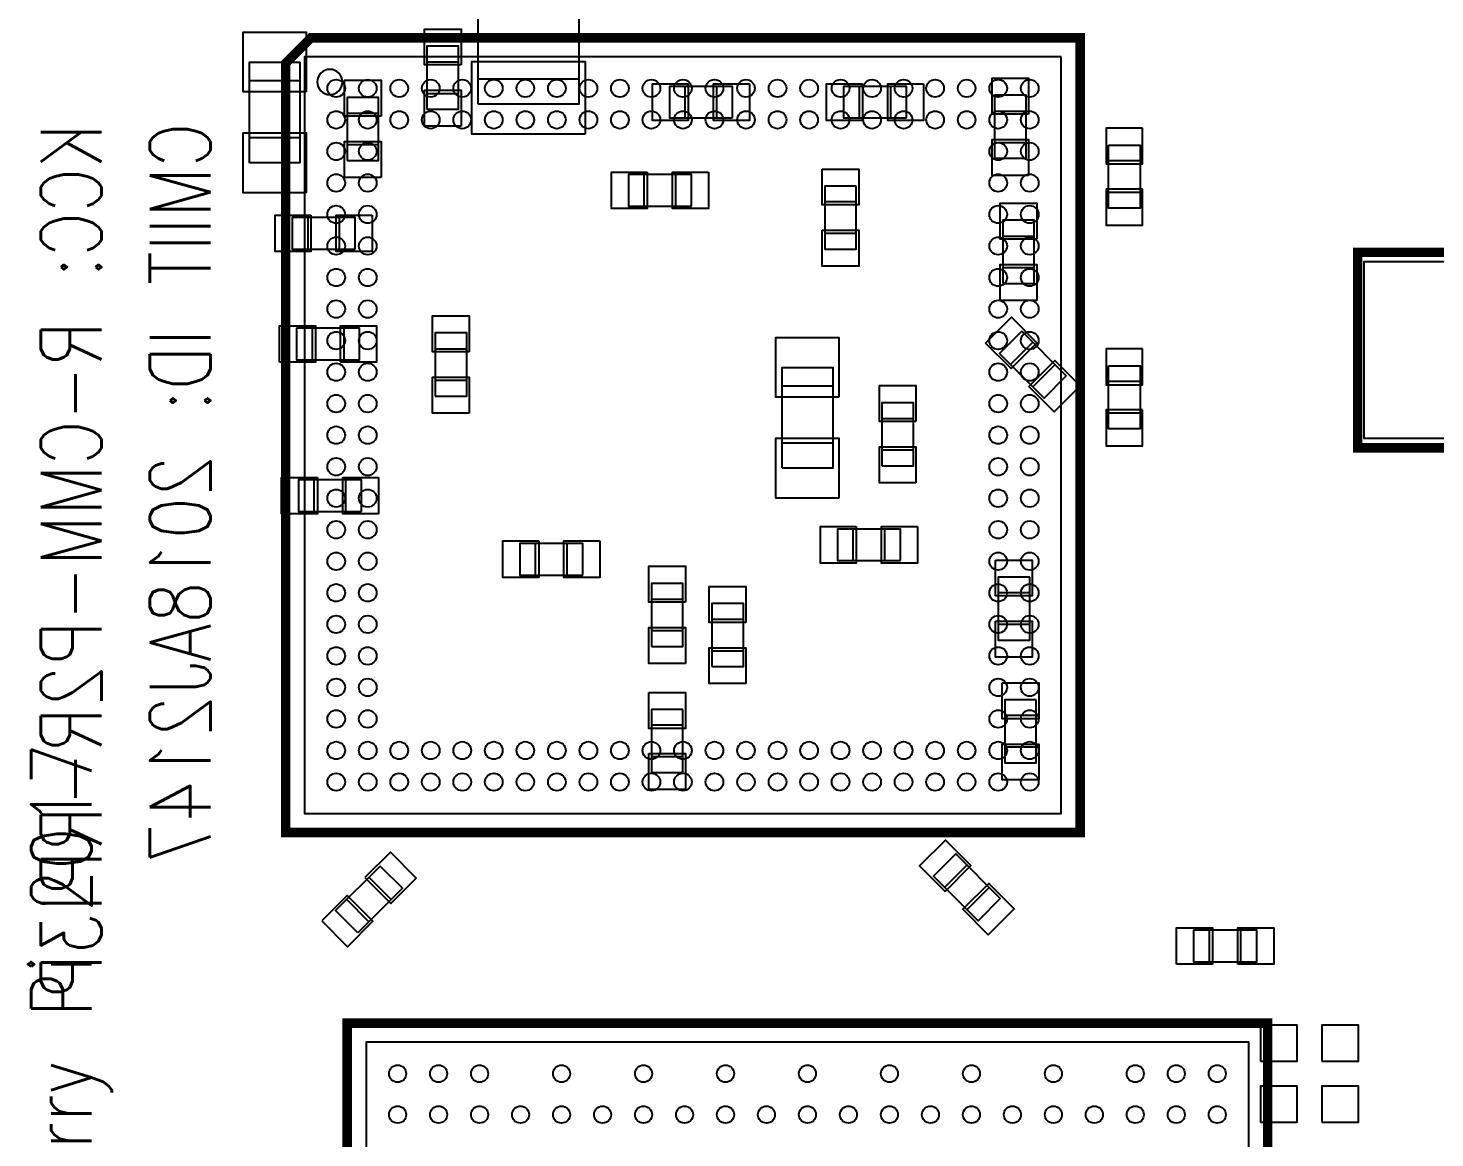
# Model space of a CAD drawing. Header units: millimetres. Extents: x -3139 to 3392, y -3139 to 3139.
# Drawn here: x 2867.52 to 2889.84, y -185.81 to -168.21 of the extents above; entities that cross this region are included whole.
import ezdxf

# ---------------------------------------------------------------- set-up
doc = ezdxf.new("R2010")
doc.units = ezdxf.units.MM
for name, color, linetype in [('PARTS_BOTTOM', 12, 'Continuous'), ('PARTS_TOP', 30, 'Continuous'), ('PINS_BOTTOM', 5, 'Continuous'), ('PINS_TOP', 1, 'Continuous'), ('SILK_BOTTOM', 85, 'Continuous'), ('SILK_TOP', 2, 'Continuous')]:
    doc.layers.add(name, color=color, linetype=linetype)
doc.styles.get("Standard").update_dxf_attribs({"font": 'txt.shx'})

# ---------------------------------------------------------------- blocks, each defined once
blk = doc.blocks.new('rasp')
at = {"layer": 'PARTS_BOTTOM'}
for points in [[(-127.755, -232.844), (-127.755, -232.344), (-126.755, -232.344), (-126.755, -232.844), (-127.755, -232.844)], [(-127.505, -232.344), (-127.505, -232.844)], [(-127.005, -232.344), (-127.005, -232.844)], [(-124.255, -232.844), (-124.255, -232.344), (-123.255, -232.344), (-123.255, -232.844), (-124.255, -232.844)], [(-124.005, -232.344), (-124.005, -232.844)], [(-123.505, -232.344), (-123.505, -232.844)], [(-129.155, -233.594), (-129.155, -245.594), (-117.155, -245.594), (-117.155, -233.594), (-129.155, -233.594)], [(-115.807, -234.56), (-115.453, -234.913), (-116.16, -235.62), (-116.514, -235.267), (-115.807, -234.56)], [(-115.983, -234.737), (-115.63, -235.09)], [(-116.337, -235.09), (-115.983, -235.444)], [(-115.262, -244.751), (-115.615, -245.104), (-116.322, -244.397), (-115.969, -244.044), (-115.262, -244.751)], [(-115.792, -244.22), (-116.146, -244.574)], [(-115.439, -244.574), (-115.792, -244.927)]]:
    blk.add_lwpolyline(points, dxfattribs=at)
blk.add_lwpolyline([(-128.955, -245.194, 1), (-128.555, -245.194, 1), (-128.955, -245.194)], format="xyb", dxfattribs=at)
at = {"layer": 'PARTS_TOP'}
for points in [[(-123.105, -206.394), (-125.955, -206.394), (-125.955, -209.794), (-127.055, -210.894), (-127.055, -224.294), (-125.905, -225.444), (-125.905, -228.794), (-123.105, -228.794), (-123.105, -206.394)], [(-115.305, -231.494), (-114.805, -231.494), (-114.805, -230.494), (-115.305, -230.494), (-115.305, -231.494)], [(-99.53, -230.619), (-113.53, -230.619), (-113.53, -244.619), (-99.53, -244.619), (-99.53, -230.619)], [(-114.805, -230.744), (-115.305, -230.744)], [(-114.805, -231.244), (-115.305, -231.244)], [(-124.805, -234.221), (-124.451, -234.574), (-123.744, -233.867), (-124.098, -233.514), (-124.805, -234.221)], [(-124.275, -233.69), (-123.921, -234.044)], [(-125.562, -234.521), (-125.562, -234.021), (-126.562, -234.021), (-126.562, -234.521), (-125.562, -234.521)], [(-126.312, -234.521), (-126.312, -234.021)], [(-125.812, -234.521), (-125.812, -234.021)], [(-124.628, -234.044), (-124.275, -234.397)], [(-118.957, -233.989), (-118.957, -234.489), (-117.957, -234.489), (-117.957, -233.989), (-118.957, -233.989)], [(-118.707, -233.989), (-118.707, -234.489)], [(-118.207, -233.989), (-118.207, -234.489)], [(-127.545, -234.651), (-127.545, -234.151), (-128.545, -234.151), (-128.545, -234.651), (-127.545, -234.651)], [(-128.295, -234.651), (-128.295, -234.151)], [(-127.795, -234.651), (-127.795, -234.151)], [(-120.905, -234.094), (-120.905, -234.594), (-119.905, -234.594), (-119.905, -234.094), (-120.905, -234.094)], [(-120.655, -234.094), (-120.655, -234.594)], [(-120.155, -234.094), (-120.155, -234.594)], [(-128.185, -236.046), (-128.685, -236.046), (-128.685, -237.046), (-128.185, -237.046), (-128.185, -236.046)], [(-122.67, -236.439), (-122.67, -235.939), (-123.67, -235.939), (-123.67, -236.439), (-122.67, -236.439)], [(-123.42, -236.439), (-123.42, -235.939)], [(-122.92, -236.439), (-122.92, -235.939)], [(-121.165, -236.144), (-121.665, -236.144), (-121.665, -237.144), (-121.165, -237.144), (-121.165, -236.144)], [(-128.185, -236.296), (-128.685, -236.296)], [(-121.165, -236.394), (-121.665, -236.394)], [(-128.185, -236.796), (-128.685, -236.796)], [(-127.105, -236.844), (-127.105, -237.344), (-126.105, -237.344), (-126.105, -236.844), (-127.105, -236.844)], [(-126.855, -236.844), (-126.855, -237.344)], [(-126.355, -236.844), (-126.355, -237.344)], [(-121.165, -236.894), (-121.665, -236.894)], [(-122.63, -238.019), (-124.23, -238.019), (-124.23, -237.219), (-122.63, -237.219), (-122.63, -238.019)], [(-123.93, -237.219), (-123.93, -238.019)], [(-123.03, -237.219), (-123.03, -238.019)], [(-119.485, -239.136), (-119.485, -238.636), (-120.485, -238.636), (-120.485, -239.136), (-119.485, -239.136)], [(-120.235, -239.136), (-120.235, -238.636)], [(-119.735, -239.136), (-119.735, -238.636)], [(-128.185, -238.809), (-128.685, -238.809), (-128.685, -239.809), (-128.185, -239.809), (-128.185, -238.809)], [(-128.185, -239.059), (-128.685, -239.059)], [(-128.185, -239.559), (-128.685, -239.559)], [(-126.787, -239.459), (-127.287, -239.459), (-127.287, -240.459), (-126.787, -240.459), (-126.787, -239.459)], [(-119.805, -240.094), (-119.805, -239.594), (-120.805, -239.594), (-120.805, -240.094), (-119.805, -240.094)], [(-120.555, -240.094), (-120.555, -239.594)], [(-120.055, -240.094), (-120.055, -239.594)], [(-118.805, -239.594), (-118.805, -240.094), (-117.805, -240.094), (-117.805, -239.594), (-118.805, -239.594)], [(-118.555, -239.594), (-118.555, -240.094)], [(-118.055, -239.594), (-118.055, -240.094)], [(-126.787, -239.709), (-127.287, -239.709)], [(-126.787, -240.209), (-127.287, -240.209)], [(-120.937, -241.181), (-121.437, -241.181), (-121.437, -242.181), (-120.937, -242.181), (-120.937, -241.181)], [(-128.405, -242.844), (-131.605, -242.844), (-131.605, -241.244), (-128.405, -241.244), (-128.405, -242.844)], [(-128.805, -242.844), (-128.805, -241.244)], [(-120.937, -241.431), (-121.437, -241.431)], [(-120.937, -241.931), (-121.437, -241.931)], [(-128.325, -243.654), (-128.325, -243.154), (-129.325, -243.154), (-129.325, -243.654), (-128.325, -243.654)], [(-129.075, -243.654), (-129.075, -243.154)], [(-128.575, -243.654), (-128.575, -243.154)], [(-123.775, -243.524), (-123.775, -243.024), (-124.775, -243.024), (-124.775, -243.524), (-123.775, -243.524)], [(-124.525, -243.524), (-124.525, -243.024)], [(-124.025, -243.524), (-124.025, -243.024)], [(-127.512, -244.921), (-127.512, -244.421), (-128.512, -244.421), (-128.512, -244.921), (-127.512, -244.921)], [(-128.262, -244.921), (-128.262, -244.421)], [(-127.762, -244.921), (-127.762, -244.421)], [(-124.85, -245.724), (-124.35, -245.724), (-124.35, -244.724), (-124.85, -244.724), (-124.85, -245.724)], [(-121.945, -244.691), (-122.445, -244.691), (-122.445, -245.691), (-121.945, -245.691), (-121.945, -244.691)], [(-126.105, -244.794), (-126.605, -244.794), (-126.605, -245.794), (-126.105, -245.794), (-126.105, -244.794)], [(-124.85, -244.974), (-124.35, -244.974)], [(-121.945, -244.941), (-122.445, -244.941)], [(-126.605, -245.044), (-126.105, -245.044)], [(-126.605, -245.544), (-126.105, -245.544)], [(-124.85, -245.474), (-124.35, -245.474)], [(-121.945, -245.441), (-122.445, -245.441)], [(-127.472, -246.469), (-129.072, -246.469), (-129.072, -245.669), (-127.472, -245.669), (-127.472, -246.469)], [(-128.772, -245.669), (-128.772, -246.469)], [(-127.872, -245.669), (-127.872, -246.469)]]:
    blk.add_lwpolyline(points, dxfattribs=at)
at = {"layer": 'PINS_BOTTOM'}
for points in [[(-113.23, -229.459), (-113.23, -228.879), (-113.8, -228.879), (-113.8, -229.459)], [(-112.26, -229.459), (-112.26, -228.879), (-112.83, -228.879), (-112.83, -229.459)], [(-113.23, -230.434), (-113.23, -229.854), (-113.8, -229.854), (-113.8, -230.434)], [(-112.26, -230.434), (-112.26, -229.854), (-112.83, -229.854), (-112.83, -230.434)], [(-128.025, -232.304), (-128.025, -232.884), (-127.455, -232.884), (-127.455, -232.304)], [(-127.055, -232.304), (-127.055, -232.884), (-126.485, -232.884), (-126.485, -232.304)], [(-124.525, -232.304), (-124.525, -232.884), (-123.955, -232.884), (-123.955, -232.304)], [(-123.555, -232.304), (-123.555, -232.884), (-122.985, -232.884), (-122.985, -232.304)], [(-115.234, -234.751), (-115.644, -234.341), (-116.047, -234.744), (-115.637, -235.154)], [(-115.92, -235.436), (-116.33, -235.026), (-116.733, -235.429), (-116.323, -235.84)], [(-116.139, -244.638), (-115.728, -244.227), (-116.132, -243.824), (-116.542, -244.234)], [(-115.453, -245.323), (-115.043, -244.913), (-115.446, -244.51), (-115.856, -244.92)]]:
    blk.add_lwpolyline(points, close=True, dxfattribs=at)
for centre in [(-128.655, -234.094), (-128.155, -234.094), (-127.655, -234.094), (-127.155, -234.094), (-126.655, -234.094), (-126.155, -234.094), (-125.655, -234.094), (-125.155, -234.094), (-124.655, -234.094), (-124.155, -234.094), (-123.655, -234.094), (-123.155, -234.094), (-122.655, -234.094), (-122.155, -234.094), (-121.655, -234.094), (-121.155, -234.094), (-120.655, -234.094), (-120.155, -234.094), (-119.655, -234.094), (-119.155, -234.094), (-118.655, -234.094), (-118.155, -234.094), (-117.655, -234.094), (-128.655, -234.594), (-128.155, -234.594), (-127.655, -234.594), (-127.155, -234.594), (-126.655, -234.594), (-126.155, -234.594), (-125.655, -234.594), (-125.155, -234.594), (-124.655, -234.594), (-124.155, -234.594), (-123.655, -234.594), (-123.155, -234.594), (-122.655, -234.594), (-122.155, -234.594), (-121.655, -234.594), (-121.155, -234.594), (-120.655, -234.594), (-120.155, -234.594), (-119.655, -234.594), (-119.155, -234.594), (-118.655, -234.594), (-118.155, -234.594), (-117.655, -234.594), (-128.655, -235.094), (-128.155, -235.094), (-118.155, -235.094), (-117.655, -235.094), (-128.655, -235.594), (-128.155, -235.594), (-118.155, -235.594), (-117.655, -235.594), (-128.655, -236.094), (-128.155, -236.094), (-118.155, -236.094), (-117.655, -236.094), (-128.655, -236.594), (-128.155, -236.594), (-118.155, -236.594), (-117.655, -236.594), (-128.655, -237.094), (-128.155, -237.094), (-118.155, -237.094), (-117.655, -237.094), (-128.655, -237.594), (-128.155, -237.594), (-118.155, -237.594), (-117.655, -237.594), (-128.655, -238.094), (-128.155, -238.094), (-118.155, -238.094), (-117.655, -238.094), (-128.655, -238.594), (-128.155, -238.594), (-118.155, -238.594), (-117.655, -238.594), (-128.655, -239.094), (-128.155, -239.094), (-118.155, -239.094), (-117.655, -239.094), (-128.655, -239.594), (-128.155, -239.594), (-118.155, -239.594), (-117.655, -239.594), (-128.655, -240.094), (-128.155, -240.094), (-118.155, -240.094), (-117.655, -240.094), (-128.655, -240.594), (-128.155, -240.594), (-118.155, -240.594), (-117.655, -240.594), (-128.655, -241.094), (-128.155, -241.094), (-118.155, -241.094), (-117.655, -241.094), (-128.655, -241.594), (-128.155, -241.594), (-118.155, -241.594), (-117.655, -241.594), (-128.655, -242.094), (-128.155, -242.094), (-118.155, -242.094), (-117.655, -242.094), (-128.655, -242.594), (-128.155, -242.594), (-118.155, -242.594), (-117.655, -242.594), (-128.655, -243.094), (-128.155, -243.094), (-118.155, -243.094), (-117.655, -243.094), (-128.655, -243.594), (-128.155, -243.594), (-118.155, -243.594), (-117.655, -243.594), (-128.655, -244.094), (-128.155, -244.094), (-118.155, -244.094), (-117.655, -244.094), (-128.655, -244.594), (-128.155, -244.594), (-127.655, -244.594), (-127.155, -244.594), (-126.655, -244.594), (-126.155, -244.594), (-125.655, -244.594), (-125.155, -244.594), (-124.655, -244.594), (-124.155, -244.594), (-123.655, -244.594), (-123.155, -244.594), (-122.655, -244.594), (-122.155, -244.594), (-121.655, -244.594), (-121.155, -244.594), (-120.655, -244.594), (-120.155, -244.594), (-119.655, -244.594), (-119.155, -244.594), (-118.655, -244.594), (-118.155, -244.594), (-117.655, -244.594), (-128.655, -245.094), (-128.155, -245.094), (-127.655, -245.094), (-127.155, -245.094), (-126.655, -245.094), (-126.155, -245.094), (-125.655, -245.094), (-125.155, -245.094), (-124.655, -245.094), (-124.155, -245.094), (-123.655, -245.094), (-123.155, -245.094), (-122.655, -245.094), (-122.155, -245.094), (-121.655, -245.094), (-121.155, -245.094), (-120.655, -245.094), (-120.155, -245.094), (-119.655, -245.094), (-119.155, -245.094), (-118.655, -245.094), (-118.155, -245.094), (-117.655, -245.094)]:
    blk.add_circle(centre, 0.14, dxfattribs=at)
at = {"layer": 'PINS_TOP'}
for points in [[(-114.765, -230.794), (-115.345, -230.794), (-115.345, -230.224), (-114.765, -230.224)], [(-114.765, -231.764), (-115.345, -231.764), (-115.345, -231.194), (-114.765, -231.194)], [(-123.928, -234.108), (-124.338, -233.697), (-123.935, -233.294), (-123.525, -233.704)], [(-126.262, -233.981), (-126.262, -234.561), (-126.832, -234.561), (-126.832, -233.981)], [(-125.292, -233.981), (-125.292, -234.561), (-125.862, -234.561), (-125.862, -233.981)], [(-124.614, -234.793), (-125.024, -234.383), (-124.621, -233.98), (-124.211, -234.39)], [(-119.227, -234.529), (-119.227, -233.949), (-118.657, -233.949), (-118.657, -234.529)], [(-118.257, -234.529), (-118.257, -233.949), (-117.687, -233.949), (-117.687, -234.529)], [(-128.245, -234.111), (-128.245, -234.691), (-128.815, -234.691), (-128.815, -234.111)], [(-127.275, -234.111), (-127.275, -234.691), (-127.845, -234.691), (-127.845, -234.111)], [(-121.175, -234.634), (-121.175, -234.054), (-120.605, -234.054), (-120.605, -234.634)], [(-120.205, -234.634), (-120.205, -234.054), (-119.635, -234.054), (-119.635, -234.634)], [(-128.725, -235.776), (-128.145, -235.776), (-128.145, -236.346), (-128.725, -236.346)], [(-123.37, -235.899), (-123.37, -236.479), (-123.94, -236.479), (-123.94, -235.899)], [(-122.4, -235.899), (-122.4, -236.479), (-122.97, -236.479), (-122.97, -235.899)], [(-121.705, -235.874), (-121.125, -235.874), (-121.125, -236.444), (-121.705, -236.444)], [(-128.725, -236.746), (-128.145, -236.746), (-128.145, -237.316), (-128.725, -237.316)], [(-127.375, -237.384), (-127.375, -236.804), (-126.805, -236.804), (-126.805, -237.384)], [(-126.405, -237.384), (-126.405, -236.804), (-125.835, -236.804), (-125.835, -237.384)], [(-121.705, -236.844), (-121.125, -236.844), (-121.125, -237.414), (-121.705, -237.414)], [(-123.755, -237.119), (-123.755, -238.119), (-124.705, -238.119), (-124.705, -237.119)], [(-122.155, -237.119), (-122.155, -238.119), (-123.105, -238.119), (-123.105, -237.119)], [(-128.725, -238.539), (-128.145, -238.539), (-128.145, -239.109), (-128.725, -239.109)], [(-120.185, -238.596), (-120.185, -239.176), (-120.755, -239.176), (-120.755, -238.596)], [(-119.215, -238.596), (-119.215, -239.176), (-119.785, -239.176), (-119.785, -238.596)], [(-127.327, -239.189), (-126.747, -239.189), (-126.747, -239.759), (-127.327, -239.759)], [(-128.725, -239.509), (-128.145, -239.509), (-128.145, -240.079), (-128.725, -240.079)], [(-120.505, -239.554), (-120.505, -240.134), (-121.075, -240.134), (-121.075, -239.554)], [(-119.535, -239.554), (-119.535, -240.134), (-120.105, -240.134), (-120.105, -239.554)], [(-119.075, -240.134), (-119.075, -239.554), (-118.505, -239.554), (-118.505, -240.134)], [(-118.105, -240.134), (-118.105, -239.554), (-117.535, -239.554), (-117.535, -240.134)], [(-127.327, -240.159), (-126.747, -240.159), (-126.747, -240.729), (-127.327, -240.729)], [(-121.477, -240.911), (-120.897, -240.911), (-120.897, -241.481), (-121.477, -241.481)], [(-127.93, -241.144), (-127.93, -242.944), (-129.08, -242.944), (-129.08, -241.144)], [(-121.477, -241.881), (-120.897, -241.881), (-120.897, -242.451), (-121.477, -242.451)], [(-129.025, -243.114), (-129.025, -243.694), (-129.595, -243.694), (-129.595, -243.114)], [(-128.055, -243.114), (-128.055, -243.694), (-128.625, -243.694), (-128.625, -243.114)], [(-124.475, -242.984), (-124.475, -243.564), (-125.045, -243.564), (-125.045, -242.984)], [(-123.505, -242.984), (-123.505, -243.564), (-124.075, -243.564), (-124.075, -242.984)], [(-128.212, -244.381), (-128.212, -244.961), (-128.782, -244.961), (-128.782, -244.381)], [(-127.242, -244.381), (-127.242, -244.961), (-127.812, -244.961), (-127.812, -244.381)], [(-126.645, -244.524), (-126.065, -244.524), (-126.065, -245.094), (-126.645, -245.094)], [(-124.31, -245.024), (-124.89, -245.024), (-124.89, -244.454), (-124.31, -244.454)], [(-122.485, -244.421), (-121.905, -244.421), (-121.905, -244.991), (-122.485, -244.991)], [(-124.31, -245.994), (-124.89, -245.994), (-124.89, -245.424), (-124.31, -245.424)], [(-122.485, -245.391), (-121.905, -245.391), (-121.905, -245.961), (-122.485, -245.961)], [(-128.597, -245.569), (-128.597, -246.569), (-129.547, -246.569), (-129.547, -245.569)], [(-126.997, -245.569), (-126.997, -246.569), (-127.947, -246.569), (-127.947, -245.569)], [(-126.645, -245.494), (-126.065, -245.494), (-126.065, -246.064), (-126.645, -246.064)]]:
    blk.add_lwpolyline(points, close=True, dxfattribs=at)
for centre in [(-113.03, -231.119), (-112.38, -231.119), (-113.03, -231.769), (-112.38, -231.769), (-113.03, -232.419), (-112.38, -232.419), (-112.38, -233.069), (-113.03, -233.719), (-112.38, -233.719), (-112.38, -234.369), (-113.03, -235.019), (-112.38, -235.019), (-112.38, -235.669), (-113.03, -236.319), (-112.38, -236.319), (-112.38, -236.969), (-113.03, -237.619), (-112.38, -237.619), (-112.38, -238.269), (-113.03, -238.919), (-112.38, -238.919), (-112.38, -239.569), (-113.03, -240.219), (-112.38, -240.219), (-112.38, -240.869), (-113.03, -241.519), (-112.38, -241.519), (-112.38, -242.169), (-113.03, -242.819), (-112.38, -242.819), (-113.03, -243.469), (-112.38, -243.469), (-113.03, -244.119), (-112.38, -244.119)]:
    blk.add_circle(centre, 0.135, dxfattribs=at)
at = {"layer": 'SILK_BOTTOM', "const_width": 0.15}
blk.add_lwpolyline([(-129.055, -245.894), (-116.855, -245.894), (-116.855, -233.294), (-129.455, -233.294), (-129.455, -245.494), (-129.055, -245.894)], dxfattribs=at)
at = {"layer": 'SILK_TOP', "const_width": 0.15}
for points in [[(-126.855, -225.194), (-126.055, -225.994), (-126.055, -228.894), (-122.955, -228.894), (-122.955, -225.194), (-122.755, -225.194), (-122.755, -225.394), (-122.955, -225.394)], [(-99.23, -244.419), (-99.73, -244.919), (-113.83, -244.919), (-113.83, -230.319), (-99.23, -230.319), (-99.23, -244.419)]]:
    blk.add_lwpolyline(points, dxfattribs=at)
at = {"layer": 'SILK_BOTTOM', "text_generation_flag": 2, "width": 0.8125}
for s, p in [('CMIIT ID: 2018AJ2147', (-128.109, -247.089)), ('KCC: R-CMM-P2R-RPI3P', (-128.093, -248.817))]:
    blk.add_text(s, height=0.96, rotation=180, dxfattribs=at).set_placement(p)
at = {"layer": 'SILK_TOP', "width": 0.8125}
blk.add_text(' c  Raspberry Pi 2017', height=0.96, rotation=180, dxfattribs=at).set_placement((-105.365, -248.974))

msp = doc.modelspace()

# ---------------------------------------------------------------- block references
at = {"rotation": 270}
msp.add_blockref('rasp', (3117.503, -297.818), dxfattribs=at)

doc.saveas('drawing.dxf')
